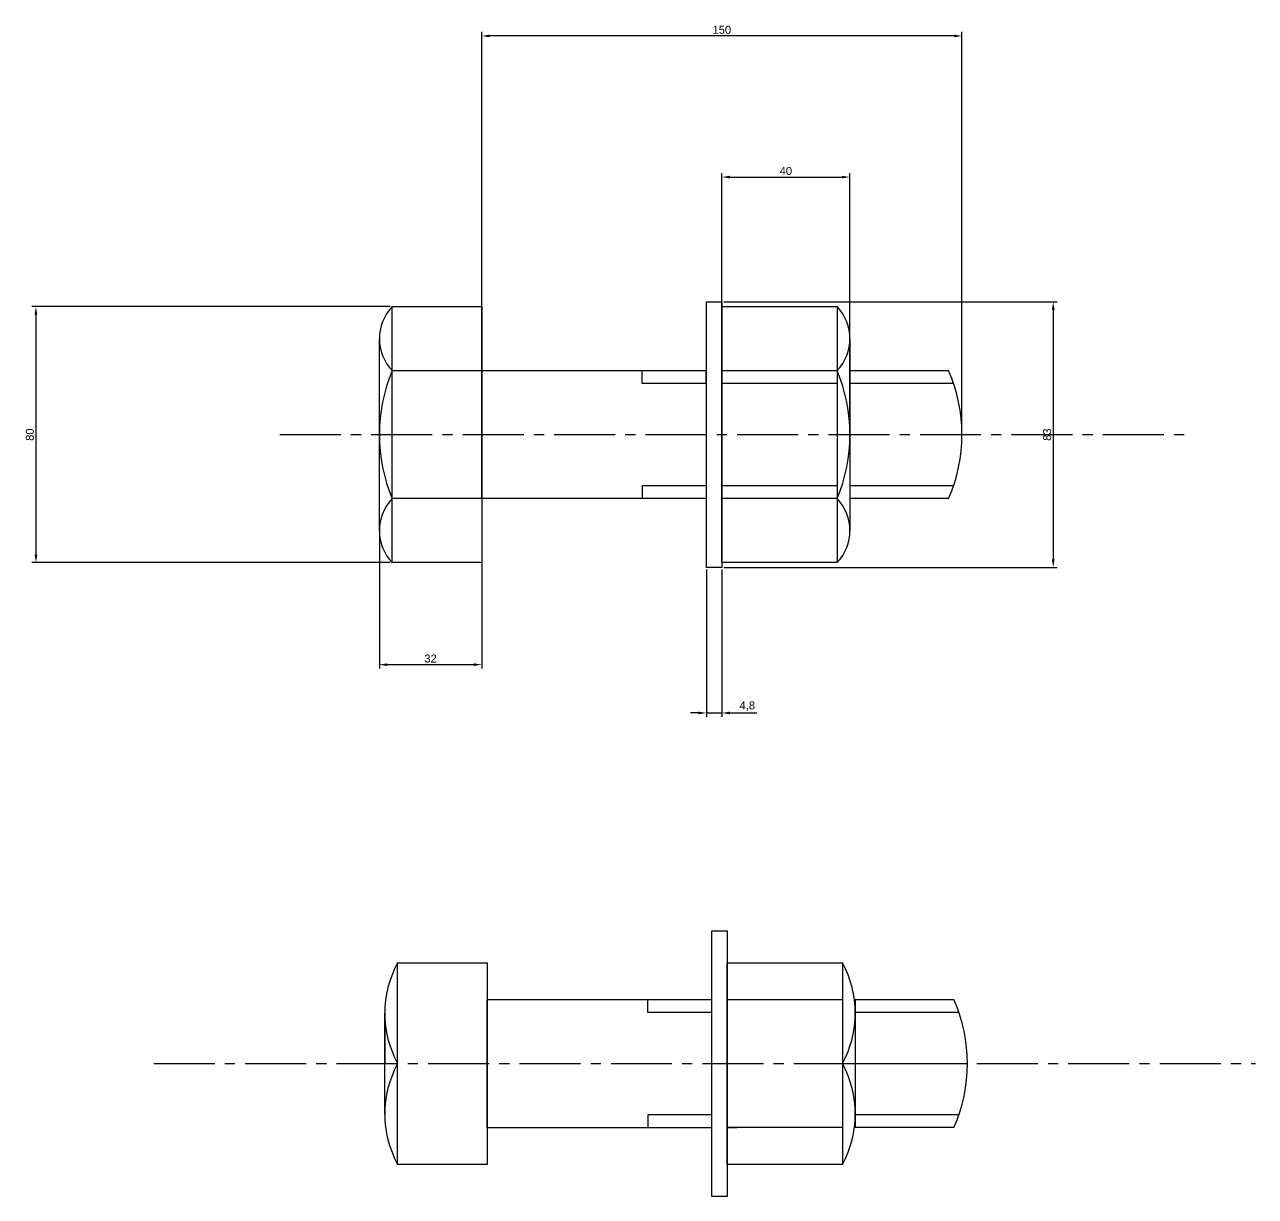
# Model space of a CAD drawing. Header units: millimetres. Extents: x 660 to 2889, y 1004 to 1868.
# Drawn here: x 660.5 to 1045, y 1502.3 to 1868.5 of the extents above; entities that cross this region are included whole.
import ezdxf

# ---------------------------------------------------------------- set-up
doc = ezdxf.new("R2010")
doc.units = ezdxf.units.MM
doc.linetypes.add('CENTER2', pattern=[28.575, 19.05, -3.175, 3.175, -3.175])
doc.styles.get("Standard").update_dxf_attribs({"font": 'arial.ttf'})
doc.dimstyles.new('ISO-25', dxfattribs={"dimtxt": 2.5, "dimasz": 2.5, "dimexe": 1.25, "dimexo": 0.625, "dimtad": 1, "dimtxsty": 'Standard', "dimcen": 2.5, "dimadec": 0, "dimazin": 0, "dimtfac": 1, "dimtmove": 0, "dimatfit": 3, "dimfxl": 1, "dimarcsym": 0})

# ---------------------------------------------------------------- blocks, each defined once
blk = doc.blocks.new('*U1')
at = {"color": 0, "linetype": 'CENTER2', "transparency": 16777216}
blk.add_line((-138.87, 0), (146.15, 0), dxfattribs=at)
blk = doc.blocks.new('*D2')
at = {"color": 0, "lineweight": -2, "transparency": 16777216}
for p, q in [((771.33, 1709.7), (771.33, 1667.19)), ((803.33, 1709.7), (803.33, 1667.19)), ((773.83, 1668.44), (800.83, 1668.44))]:
    blk.add_line(p, q, dxfattribs=at)
at = {"color": 0, "transparency": 16777216}
for points in [[(773.83, 1668.86), (773.83, 1668.02), (771.33, 1668.44)], [(800.83, 1668.86), (800.83, 1668.02), (803.33, 1668.44)]]:
    blk.add_solid(points, dxfattribs=at)
at = {"layer": 'Defpoints', "color": 0, "transparency": 16777216}
for p in [(771.33, 1710.33), (803.33, 1710.33), (803.33, 1668.44)]:
    blk.add_point(p, dxfattribs=at)
at = {"color": 0, "transparency": 16777216, "insert": (787.33, 1670.34), "char_height": 2.5, "attachment_point": 5}
blk.add_mtext('32', dxfattribs=at)
blk = doc.blocks.new('*D3')
at = {"color": 0, "lineweight": -2, "transparency": 16777216}
for p, q in [((774.71, 1780.33), (662.79, 1780.33)), ((664.04, 1777.83), (664.04, 1702.83)), ((774.71, 1700.33), (662.79, 1700.33))]:
    blk.add_line(p, q, dxfattribs=at)
at = {"color": 0, "transparency": 16777216}
for points in [[(663.62, 1777.83), (664.46, 1777.83), (664.04, 1780.33)], [(663.62, 1702.83), (664.46, 1702.83), (664.04, 1700.33)]]:
    blk.add_solid(points, dxfattribs=at)
at = {"layer": 'Defpoints', "color": 0, "transparency": 16777216}
for p in [(775.33, 1780.33), (664.04, 1700.33), (775.33, 1700.33)]:
    blk.add_point(p, dxfattribs=at)
at = {"color": 0, "transparency": 16777216, "insert": (662.14, 1740.33), "char_height": 2.5, "attachment_point": 5, "rotation": 90}
blk.add_mtext('80', dxfattribs=at)
blk = doc.blocks.new('*D4')
at = {"color": 0, "lineweight": -2, "transparency": 16777216}
for p, q in [((873.53, 1698.2), (873.53, 1652.09)), ((878.33, 1698.2), (878.33, 1652.09)), ((871.03, 1653.34), (868.53, 1653.34)), ((873.53, 1653.34), (878.33, 1653.34)), ((880.83, 1653.34), (889.24, 1653.34))]:
    blk.add_line(p, q, dxfattribs=at)
at = {"color": 0, "transparency": 16777216}
for points in [[(871.03, 1653.76), (871.03, 1652.92), (873.53, 1653.34)], [(880.83, 1653.76), (880.83, 1652.92), (878.33, 1653.34)]]:
    blk.add_solid(points, dxfattribs=at)
at = {"layer": 'Defpoints', "color": 0, "transparency": 16777216}
for p in [(873.53, 1698.83), (878.33, 1698.83), (878.33, 1653.34)]:
    blk.add_point(p, dxfattribs=at)
at = {"color": 0, "transparency": 16777216, "insert": (886.28, 1655.47), "char_height": 2.5, "attachment_point": 5}
blk.add_mtext('4,8', dxfattribs=at)
blk = doc.blocks.new('*D6')
at = {"color": 0, "lineweight": -2, "transparency": 16777216}
for p, q in [((878.33, 1740.95), (878.33, 1822.07)), ((880.83, 1820.82), (915.83, 1820.82)), ((918.33, 1740.95), (918.33, 1822.07))]:
    blk.add_line(p, q, dxfattribs=at)
at = {"color": 0, "transparency": 16777216}
for points in [[(880.83, 1821.24), (880.83, 1820.41), (878.33, 1820.82)], [(915.83, 1821.24), (915.83, 1820.41), (918.33, 1820.82)]]:
    blk.add_solid(points, dxfattribs=at)
at = {"layer": 'Defpoints', "color": 0, "transparency": 16777216}
for p in [(918.33, 1820.82), (878.33, 1740.33), (918.33, 1740.33)]:
    blk.add_point(p, dxfattribs=at)
at = {"color": 0, "transparency": 16777216, "insert": (898.33, 1822.72), "char_height": 2.5, "attachment_point": 5}
blk.add_mtext('40', dxfattribs=at)
blk = doc.blocks.new('*D7')
at = {"color": 0, "lineweight": -2, "transparency": 16777216}
for p, q in [((803.33, 1740.95), (803.33, 1866.18)), ((950.83, 1864.93), (805.83, 1864.93)), ((953.33, 1740.95), (953.33, 1866.18))]:
    blk.add_line(p, q, dxfattribs=at)
at = {"color": 0, "transparency": 16777216}
for points in [[(805.83, 1865.35), (805.83, 1864.52), (803.33, 1864.93)], [(950.83, 1865.35), (950.83, 1864.52), (953.33, 1864.93)]]:
    blk.add_solid(points, dxfattribs=at)
at = {"layer": 'Defpoints', "color": 0, "transparency": 16777216}
for p in [(803.33, 1864.93), (803.33, 1740.33), (953.33, 1740.33)]:
    blk.add_point(p, dxfattribs=at)
at = {"color": 0, "transparency": 16777216, "insert": (878.33, 1866.84), "char_height": 2.5, "attachment_point": 5}
blk.add_mtext('150', dxfattribs=at)
blk = doc.blocks.new('*D8')
at = {"color": 0, "lineweight": -2, "transparency": 16777216}
for p, q in [((878.96, 1781.83), (983.11, 1781.83)), ((981.86, 1779.33), (981.86, 1701.33)), ((878.96, 1698.83), (983.11, 1698.83))]:
    blk.add_line(p, q, dxfattribs=at)
at = {"color": 0, "transparency": 16777216}
for points in [[(981.45, 1779.33), (982.28, 1779.33), (981.86, 1781.83)], [(981.45, 1701.33), (982.28, 1701.33), (981.86, 1698.83)]]:
    blk.add_solid(points, dxfattribs=at)
at = {"layer": 'Defpoints', "color": 0, "transparency": 16777216}
for p in [(878.33, 1781.83), (878.33, 1698.83), (981.86, 1698.83)]:
    blk.add_point(p, dxfattribs=at)
at = {"color": 0, "transparency": 16777216, "insert": (979.96, 1740.33), "char_height": 2.5, "attachment_point": 5, "rotation": 90}
blk.add_mtext('83', dxfattribs=at)

msp = doc.modelspace()

# ---------------------------------------------------------------- linework, layer by layer
for p, q in [((775.33, 1780.326), (803.33, 1780.326)), ((775.33, 1700.326), (775.33, 1780.326)), ((803.33, 1780.326), (803.33, 1700.326)), ((878.33, 1780.326), (914.33, 1780.326)), ((878.33, 1700.326), (878.33, 1780.326)), ((914.33, 1780.326), (914.33, 1700.326)), ((771.33, 1710.326), (771.33, 1770.326)), ((918.33, 1770.326), (918.33, 1710.326)), ((918.33, 1770.326), (918.33, 1760.326)), ((775.33, 1760.326), (873.53, 1760.326)), ((803.33, 1720.326), (803.33, 1760.326)), ((853.459, 1756.328), (853.459, 1760.326)), ((873.459, 1756.328), (873.459, 1760.326)), ((878.33, 1760.326), (914.33, 1760.326)), ((918.33, 1760.326), (949.156, 1760.326)), ((873.53, 1756.328), (853.459, 1756.328)), ((914.33, 1756.328), (878.33, 1756.328)), ((950.701, 1756.328), (918.33, 1756.328)), ((853.459, 1724.324), (853.459, 1720.326)), ((873.53, 1724.324), (853.459, 1724.324)), ((873.459, 1724.324), (873.459, 1720.326)), ((914.33, 1724.324), (878.33, 1724.324)), ((950.701, 1724.324), (918.33, 1724.324)), ((873.53, 1720.326), (775.33, 1720.326)), ((914.33, 1720.326), (878.33, 1720.326)), ((949.156, 1720.326), (918.33, 1720.326)), ((803.33, 1700.326), (775.33, 1700.326)), ((914.33, 1700.326), (878.33, 1700.326)), ((777.028, 1575.254), (805.028, 1575.254)), ((777.028, 1512.254), (777.028, 1575.254)), ((805.028, 1575.254), (805.028, 1512.254)), ((880.028, 1575.254), (916.028, 1575.254)), ((880.028, 1512.254), (880.028, 1575.254)), ((916.028, 1575.254), (916.028, 1512.254)), ((805.028, 1523.754), (805.028, 1563.754)), ((805.028, 1563.754), (875.228, 1563.754)), ((855.156, 1559.756), (855.156, 1563.754)), ((880.028, 1563.754), (916.028, 1563.754)), ((919.753, 1563.754), (950.853, 1563.754)), ((920.028, 1563.754), (920.028, 1523.754)), ((920.028, 1563.754), (920.028, 1543.754)), ((773.028, 1528.004), (773.028, 1559.504)), ((773.028, 1559.504), (773.028, 1543.754)), ((875.228, 1559.756), (855.156, 1559.756)), ((920.028, 1559.756), (920.027, 1559.756)), ((952.398, 1559.756), (920.028, 1559.756)), ((920.028, 1543.754), (955.028, 1543.754)), ((875.228, 1527.752), (855.156, 1527.752)), ((855.156, 1527.752), (855.156, 1523.754)), ((920.028, 1527.752), (920.027, 1527.752)), ((952.398, 1527.752), (920.028, 1527.752)), ((805.028, 1523.754), (875.228, 1523.754)), ((880.028, 1523.754), (883.084, 1523.754)), ((916.028, 1523.754), (880.028, 1523.754)), ((920.028, 1523.754), (919.753, 1523.754)), ((950.853, 1523.754), (920.028, 1523.754)), ((805.028, 1512.254), (777.028, 1512.254)), ((916.028, 1512.254), (880.028, 1512.254))]:
    msp.add_line(p, q)
at = {"linetype": 'CENTER2'}
msp.add_line((700.826, 1543.754), (1045.015, 1543.754), dxfattribs=at)
for points in [[(873.53, 1781.826), (878.33, 1781.826), (878.33, 1698.826), (873.53, 1698.826)], [(875.228, 1585.254), (880.028, 1585.254), (880.028, 1502.254), (875.228, 1502.254)]]:
    msp.add_lwpolyline(points, close=True)
for centre, radius, start, end in [((785.83, 1770.326), 14.5, 136.39718, 223.60282), ((903.83, 1770.326), 14.5, 316.39718, 43.60282), ((823.33, 1740.326), 52, 157.38014, 202.61986), ((866.33, 1740.326), 52, 337.38014, 22.61986), ((903.33, 1740.326), 50, 336.42182, 23.57818), ((785.83, 1710.326), 14.5, 136.39718, 223.60282), ((903.83, 1710.326), 14.5, 316.39718, 43.60282), ((806.035, 1559.504), 33.008, 151.49993, 208.50007), ((887.02, 1559.504), 33.008, 331.49993, 28.50007), ((905.028, 1543.754), 50, 336.42182, 23.57818), ((806.035, 1528.004), 33.008, 151.49993, 208.50007), ((887.02, 1528.004), 33.008, 331.49993, 28.50007)]:
    msp.add_arc(centre, radius, start, end)

# ---------------------------------------------------------------- block references
msp.add_blockref('*U1', (879.087, 1740.326), dxfattribs=at)

# ---------------------------------------------------------------- dimensions: what is measured, and where the dimension line sits
for base, p1, p2, picture, middle in [((803.33, 1864.934), (953.33, 1740.326), (803.33, 1740.326), '*D7', (878.33, 1866.836)), ((918.33, 1820.823), (878.33, 1740.326), (918.33, 1740.326), '*D6', (898.33, 1822.724)), ((803.33, 1668.441), (771.33, 1710.326), (803.33, 1710.326), '*D2', (787.33, 1670.344)), ((878.33, 1653.338), (873.53, 1698.826), (878.33, 1698.826), '*D4', (886.284, 1655.466))]:
    dim = msp.add_linear_dim(base=base, p1=p1, p2=p2, dimstyle='ISO-25')
    dim.commit()
    dim.dimension.update_dxf_attribs({"geometry": picture, "text_midpoint": middle})
for base, p1, p2, picture, middle in [((664.041, 1700.326), (775.33, 1780.326), (775.33, 1700.326), '*D3', (662.139, 1740.326)), ((981.863, 1698.826), (878.33, 1781.826), (878.33, 1698.826), '*D8', (979.961, 1740.326))]:
    dim = msp.add_linear_dim(base=base, p1=p1, p2=p2, angle=90, dimstyle='ISO-25')
    dim.commit()
    dim.dimension.update_dxf_attribs({"geometry": picture, "text_midpoint": middle})

doc.saveas('drawing.dxf')
